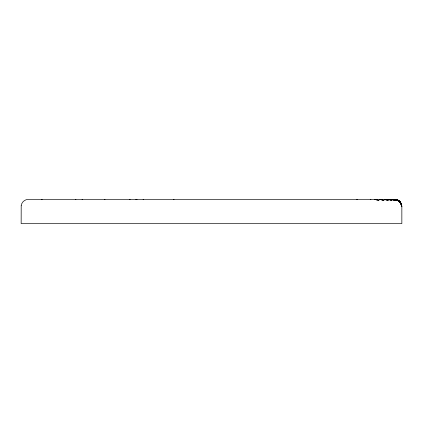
<?xml version="1.0" encoding="UTF-8"?>
<svg xmlns="http://www.w3.org/2000/svg" width="423" height="423" viewBox="0 0 423 423"><rect width="100%" height="100%" fill="white"/><g stroke="black" fill="none" stroke-linecap="round" stroke-linejoin="round"><path stroke-width="0.63" d="M173.409 199.471L174.038 199.397M356.7 199.471L357.335 199.397M370.262 199.471L370.897 199.397M377.041 199.471L377.676 199.397M135.947 199.397L136.904 199.471L136.032 199.397M143.096 199.397L143.73 199.471M136.317 199.397L136.946 199.471M129.533 199.397L130.168 199.471M82.067 199.397L82.702 199.471M75.289 199.397L75.923 199.471M41.56 199.397L42.194 199.471M394.997 199.497C397.398 199.582 399.677 200.973 400.771 203.109L398.08 200.349L400.771 203.109M395.034 199.508C397.551 199.577 399.777 201.078 400.935 203.542M397.964 200.349L397.091 199.899L399.502 201.485L401.083 203.897M397.112 200.042L398.17 200.735M399.307 201.729L400.655 203.109L399.476 201.671M21.192 205.742L21.15 223.603L401.85 223.603L401.85 206.519C401.876 202.744 398.529 199.333 394.733 199.397L28.267 199.397C24.745 199.37 21.552 202.236 21.192 205.742M104.899 199.397L104.312 199.471L104.893 199.397M396.885 199.751L394.733 199.397L398.149 200.291L396.885 199.751M395.833 200.042L392.882 199.397L396.986 200.428L395.833 200.042M393.639 200.042L390.709 199.397L394.976 200.428L393.639 200.042M390.662 200.042L387.769 199.397L391.957 200.433L390.662 200.042M386.945 200.042L384.095 199.397L388.367 200.433L386.945 200.042M382.508 200.042L379.717 199.397L384.052 200.433L382.508 200.042M396.155 199.841L394.268 199.397L397.689 200.428L396.155 199.841M378.479 200.296L374.646 199.397L379.029 200.433L378.479 200.296M399.095 200.893L397.694 200.042L400.28 202.057L401.676 204.944L400.158 201.924L399.095 200.893M399.968 201.766L397.631 200.042L400.169 201.972L399.412 201.2L399.968 201.766M397.546 200.291L397.229 200.042L399.814 202.057L401.205 204.944L399.814 202.057L397.546 200.291M400.158 201.924L401.036 203.447L400.158 201.924M401.411 204.246L401.353 203.976L401.85 206.519L401.411 204.246"/></g></svg>
